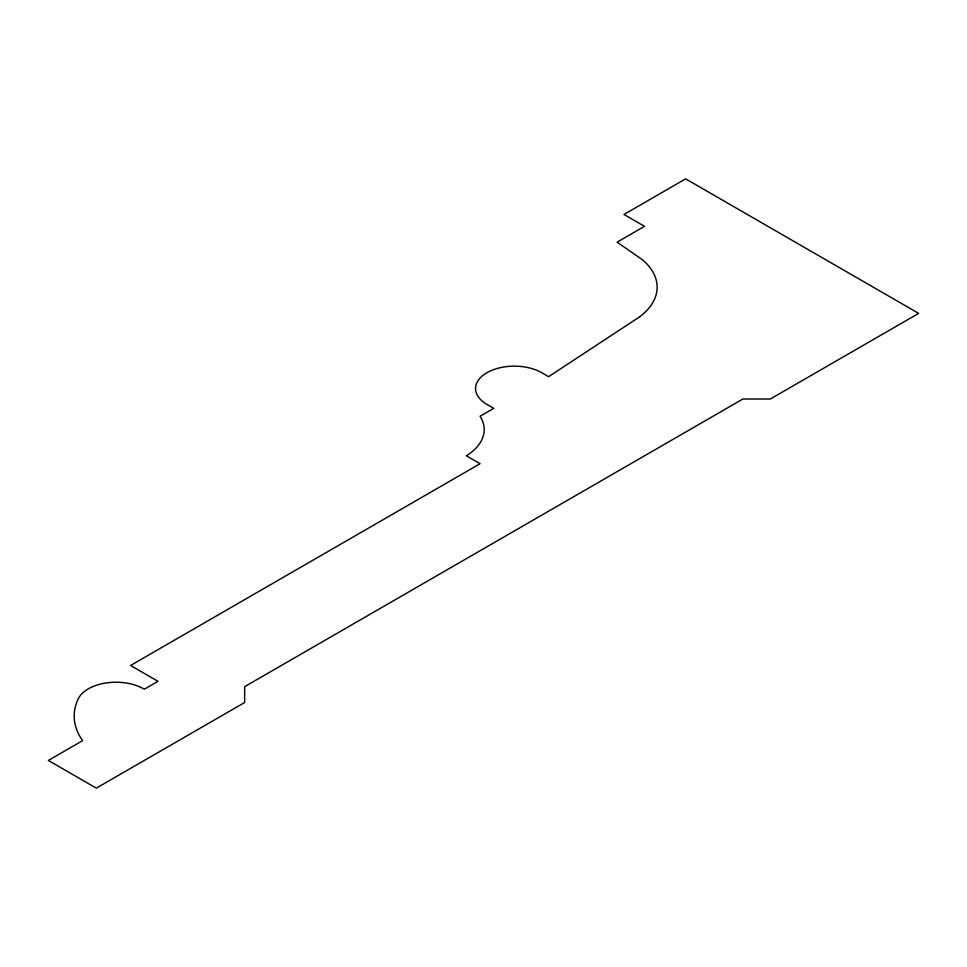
<?xml version="1.0" encoding="UTF-8"?>
<svg xmlns="http://www.w3.org/2000/svg" width="967" height="967" viewBox="0 0 967 967"><rect width="100%" height="100%" fill="white"/><g stroke="black" fill="none" stroke-linecap="round" stroke-linejoin="round"><path stroke-width="1.45" d="M639.61 316.85L548.603 376.683L541.75 372.718A38.765 22.386 0 0 0 486.921 372.718A38.765 22.386 0 0 0 486.921 404.375L493.774 408.328L480.079 416.245A66.723 38.523 0 0 1 466.372 455.808L480.079 463.713L130.581 665.489L157.996 681.324L144.288 689.229A39.091 22.567 0 0 0 106.733 682.859A39.091 22.567 0 0 0 78.436 698.476A111.604 64.438 0 0 0 82.618 740.662L48.35 760.449L96.325 788.141L244.663 702.501L244.663 686.667L742.898 399.02L770.3 399.02L918.65 313.381L685.651 178.859L623.981 214.469L644.542 226.338L617.127 242.161L642.33 259.676A84.105 48.555 0 0 1 639.61 316.85"/></g></svg>
